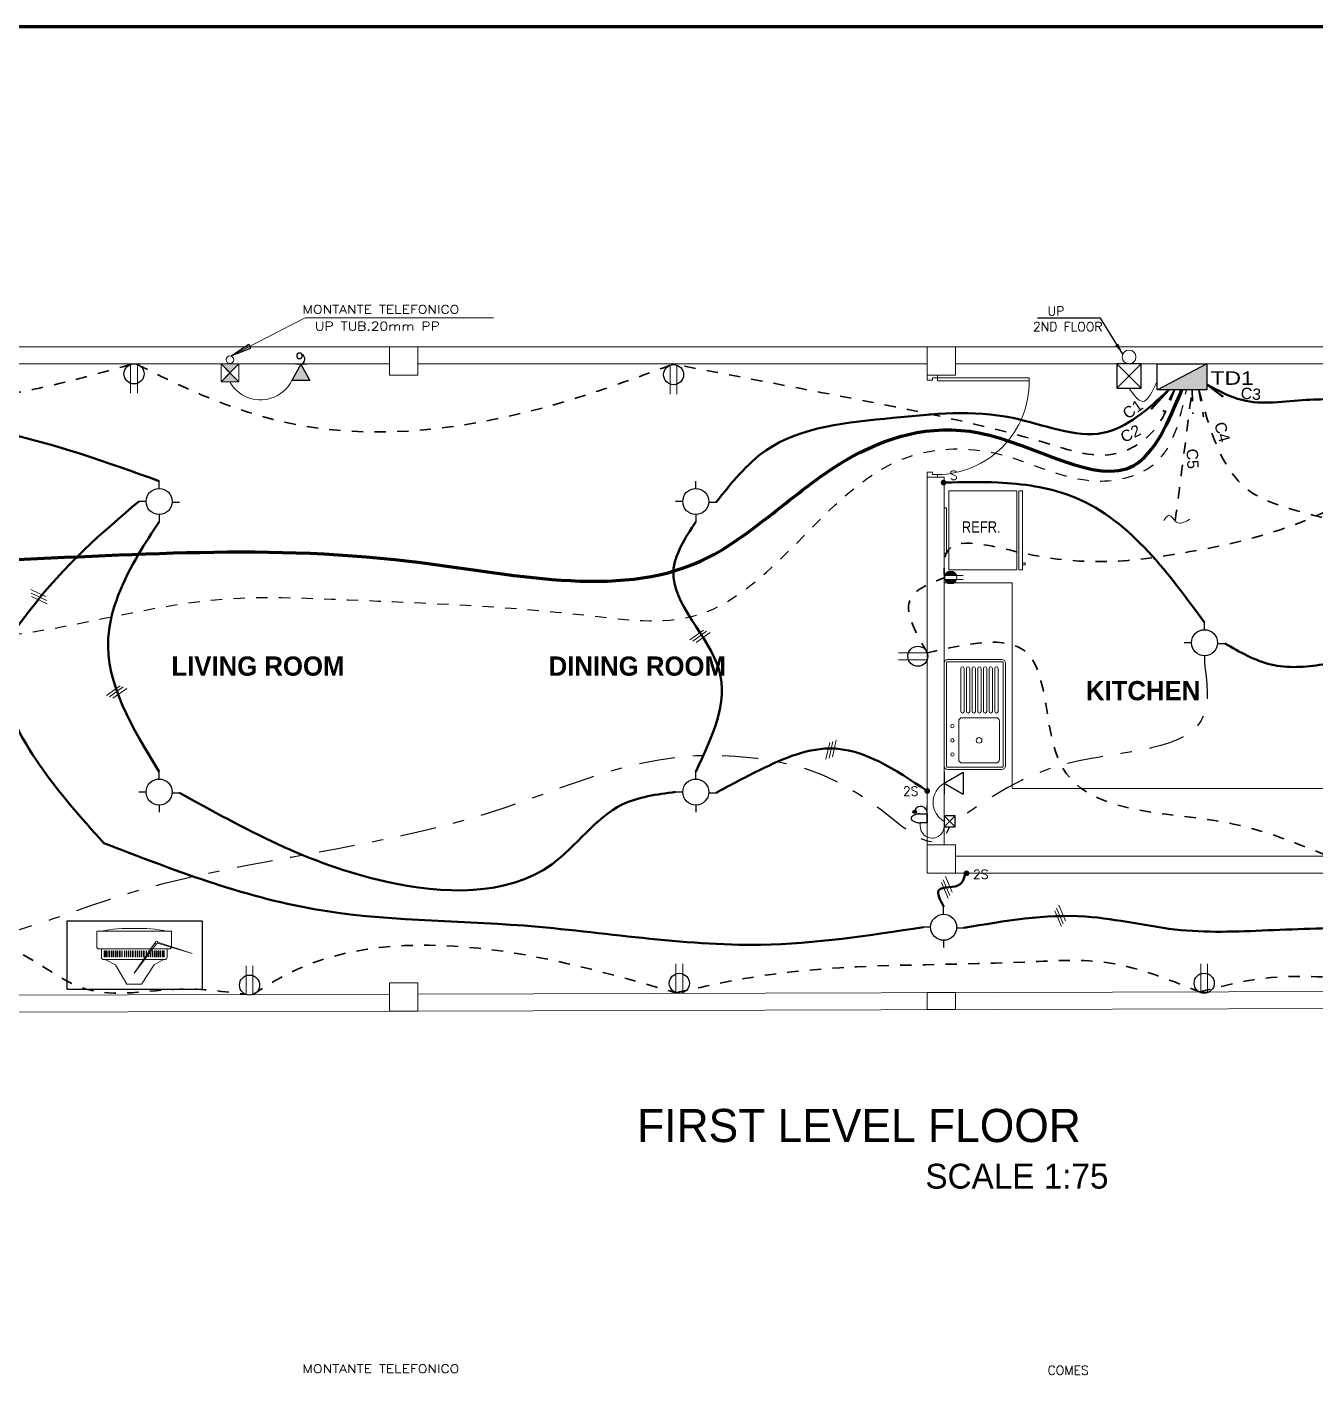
# Model space of a CAD drawing. Header units: millimetres. Extents: x 565 to 912, y 163 to 192.
# Drawn here: x 859.27 to 870.64, y 179.8 to 191.72 of the extents above; entities that cross this region are included whole.
import ezdxf
from ezdxf.enums import TextEntityAlignment as Align

# ---------------------------------------------------------------- set-up
doc = ezdxf.new("R2010")
doc.units = ezdxf.units.MM
doc.header["$LTSCALE"] = 0.0125
for name, pattern in [('DASHDOTX2', [50.8, 25.4, -12.7, 0, -12.7]), ('DASHED2', [9.525, 6.35, -3.175]), ('THERMA', [1.25, 0.625, -0.125, 0.125, -0.125, 0.125, -0.125])]:
    doc.linetypes.add(name, pattern=pattern)
for name, color, linetype in [('02', 2, 'Continuous'), ('04', 4, 'Continuous'), ('DEQUIPO', 3, 'Continuous'), ('ELECTRICAS', 3, 'Continuous'), ('LINEA-1', 1, 'Continuous'), ('SANITARIOS', 3, 'Continuous'), ('TEXTOS02', 2, 'Continuous'), ('TOMACORRIENTE', 3, 'DASHDOTX2')]:
    doc.layers.add(name, color=color, linetype=linetype)
for name, color, linetype, lineweight in [('06', 6, 'Continuous', 70), ('COLUMNAS', 162, 'Continuous', 40), ('COTAS', 9, 'Continuous', 9), ('EQUIPO', 2, 'Continuous', 15), ('equipo 0.2', 152, 'Continuous', 25), ('equipo 01', 30, 'Continuous', 9), ('luz', 20, 'Continuous', 50), ('MARKO', 186, 'Continuous', 80), ('MURO ALTO', 40, 'Continuous', 70), ('P2A', 4, 'DASHED2', 35), ('PLUMA5', 5, 'DASHED2', 30), ('proy', 254, 'Continuous', 0), ('TEXTURA', 210, 'Continuous', 5)]:
    doc.layers.add(name, color=color, linetype=linetype, lineweight=lineweight)
doc.styles.add('F-1', font='arial.ttf', dxfattribs={"height": 0.3})
doc.styles.add('NOMBRE-2', font='arial.ttf')
doc.styles.add('op', font='romab___.ttf')
doc.styles.add('ROMANS', font='romans.shx')
doc.styles.add('STYLE1', font='arial.ttf', dxfattribs={"height": 0.5})
doc.styles.add('TEXCHICO', font='ARIALN.TTF', dxfattribs={"height": 0.1})
doc.dimstyles.new('STYLE30', dxfattribs={"dimscale": 0, "dimtxt": 0.08, "dimasz": 0.1, "dimexe": 0.08, "dimexo": 0.08, "dimgap": 0.05, "dimtad": 1, "dimtih": 1, "dimtoh": 1, "dimzin": 0, "dimdsep": 46, "dimtxsty": 'Standard', "dimblk1": 'ARCHTICK', "dimcen": 0, "dimdle": 0.08, "dimclrd": 1, "dimclre": 1, "dimclrt": 3, "dimadec": 0, "dimazin": 0, "dimtfac": 0.5, "dimtofl": 0, "dimtmove": 0, "dimatfit": 3, "dimfxl": 0, "dimtolj": 1, "dimtzin": 0, "dimarcsym": 0})

# ---------------------------------------------------------------- blocks, each defined once
blk = doc.blocks.new('P1.0m')
at = {"layer": 'EQUIPO'}
blk.add_lwpolyline([(0.025, 0), (0.055, 0), (0.055, 0.9), (0.025, 0.9)], close=True, dxfattribs=at)
for points in [[(0, -0.1), (0.05, -0.1), (0.05, -0.05), (0.025, -0.05), (0.025, 0), (0, 0)], [(1, -0.1), (0.95, -0.1), (0.95, -0.05), (0.975, -0.05), (0.975, 0), (1, 0)]]:
    blk.add_lwpolyline(points, dxfattribs=at)
at = {"layer": 'EQUIPO', "color": 252}
blk.add_arc((0.065, -0.01), 0.91, 0.6296, 90.6296, dxfattribs=at)
blk = doc.blocks.new('P0.9m')
at = {"xscale": 0.9000092295639774, "yscale": 0.9000092295639774, "zscale": 0.9000092295639774}
blk.add_blockref('P1.0m', (-0.9, 0), dxfattribs=at)
blk = doc.blocks.new('REFRIGPL')
for p, q in [((0.04, -0.35), (0.04, 0.35)), ((0.04, 0.35), (0.64, 0.35)), ((0.64, 0.35), (0.64, -0.35)), ((0.66, 0.35), (0.66, -0.35)), ((0.66, 0.35), (0.69, 0.35)), ((0.69, 0.35), (0.69, -0.35)), ((0.64, -0.35), (0.04, -0.35)), ((0.66, -0.35), (0.69, -0.35))]:
    blk.add_line(p, q)
at = {"color": 9}
for p, q in [((0, -0.2), (0, 0.2)), ((0.02, 0.2), (0, 0.2)), ((0.02, -0.2), (0.02, 0.2)), ((0.02, -0.2), (0, -0.2))]:
    blk.add_line(p, q, dxfattribs=at)
blk.add_lwpolyline([(0.69, -0.287), (0.714, -0.287), (0.714, -0.305), (0.69, -0.305)], close=True, dxfattribs=at)
at = {"color": 9, "style": 'TEXCHICO'}
blk.add_text('REFR.', height=0.1, dxfattribs=at).set_placement((0.155, -0.02))
blk = doc.blocks.new('lav54x97')
at = {"color": 9}
for p, q in [((0.513, -0.146), (0.892, -0.146)), ((0.513, -0.176), (0.892, -0.176)), ((0.513, -0.196), (0.892, -0.196)), ((0.513, -0.226), (0.892, -0.226)), ((0.513, -0.246), (0.892, -0.246)), ((0.513, -0.276), (0.892, -0.276)), ((0.513, -0.296), (0.892, -0.296)), ((0.513, -0.326), (0.892, -0.326)), ((0.513, -0.346), (0.892, -0.346)), ((0.513, -0.376), (0.892, -0.376)), ((0.513, -0.396), (0.892, -0.396)), ((0.513, -0.426), (0.892, -0.426)), ((0.513, -0.446), (0.892, -0.446)), ((0.513, -0.476), (0.892, -0.476))]:
    blk.add_line(p, q, dxfattribs=at)
for points in [[(0, -0.51), (0, -0.03, -0.414214), (0.03, 0), (0.94, 0, -0.414214), (0.97, -0.03), (0.97, -0.51, -0.414214), (0.94, -0.54), (0.03, -0.54, -0.414214)], [(0.057, -0.458), (0.057, -0.158, -0.414214), (0.087, -0.128), (0.427, -0.128, -0.414214), (0.457, -0.158), (0.457, -0.458, -0.414214), (0.427, -0.488), (0.087, -0.488, -0.414214)]]:
    blk.add_lwpolyline(points, format="xyb", close=True)
blk.add_lwpolyline([(0.02, -0.51), (0.02, -0.03, -0.414214), (0.03, -0.02), (0.94, -0.02, -0.414214), (0.95, -0.03), (0.95, -0.51, -0.414214), (0.94, -0.52), (0.03, -0.52, -0.414214)], format="xyb", close=True, dxfattribs=at)
for centre, radius in [((0.132, -0.072), 0.015), ((0.257, -0.072), 0.015), ((0.382, -0.072), 0.015), ((0.257, -0.308), 0.025)]:
    blk.add_circle(centre, radius, dxfattribs=at)
for centre, start, end in [((0.513, -0.161), 90, 270), ((0.513, -0.211), 90, 270), ((0.892, -0.161), 270, 90), ((0.892, -0.211), 270, 90), ((0.513, -0.261), 90, 270), ((0.513, -0.311), 90, 270), ((0.513, -0.361), 90, 270), ((0.892, -0.261), 270, 90), ((0.892, -0.311), 270, 90), ((0.892, -0.361), 270, 90), ((0.513, -0.411), 90, 270), ((0.513, -0.461), 90, 270), ((0.892, -0.411), 270, 90), ((0.892, -0.461), 270, 90)]:
    blk.add_arc(centre, 0.015, start, end, dxfattribs=at)
blk = doc.blocks.new('Tv_p')
for p, q in [((-0.0504, 0), (-0.1365, -0.1317)), ((0, 0), (-0.0504, 0)), ((0, 0), (0.0504, 0)), ((0.0504, 0), (0.1286, -0.1317)), ((-0.1511, -0.2764), (0, -0.0757)), ((0, -0.0757), (-0.1425, -0.2842)), ((-0.2079, -0.1682), (0, -0.1682)), ((-0.1365, -0.1317), (-0.1988, -0.1682)), ((0.2079, -0.1682), (0, -0.1682)), ((0.1286, -0.1317), (0.1988, -0.1682)), ((-0.3949, -0.2102), (-0.158, -0.2791)), ((-0.1603, -0.2876), (-0.3949, -0.2102)), ((-0.2548, -0.2572), (-0.2548, -0.3616)), ((0, -0.2411), (-0.2387, -0.2411)), ((-0.224, -0.2411), (-0.224, -0.1844)), ((-0.2004, -0.1858), (-0.2043, -0.1858)), ((-0.2038, -0.1853), (-0.2038, -0.2276)), ((-0.2038, -0.2276), (-0.2004, -0.2276)), ((-0.2004, -0.2276), (-0.2004, -0.1858)), ((-0.1898, -0.1858), (-0.1937, -0.1858)), ((-0.1932, -0.1853), (-0.1932, -0.2276)), ((-0.1932, -0.2276), (-0.1898, -0.2276)), ((-0.1898, -0.2276), (-0.1898, -0.1858)), ((-0.177, -0.1858), (-0.1809, -0.1858)), ((-0.1803, -0.1853), (-0.1803, -0.2276)), ((-0.1803, -0.2276), (-0.177, -0.2276)), ((-0.177, -0.2276), (-0.177, -0.1858)), ((-0.1653, -0.1858), (-0.1692, -0.1858)), ((-0.1686, -0.1853), (-0.1686, -0.2276)), ((-0.1686, -0.2276), (-0.1653, -0.2276)), ((-0.1653, -0.2276), (-0.1653, -0.1858)), ((-0.1525, -0.1858), (-0.1564, -0.1858)), ((-0.1558, -0.1853), (-0.1558, -0.2276)), ((-0.1558, -0.2276), (-0.1525, -0.2276)), ((-0.1525, -0.2276), (-0.1525, -0.1858)), ((-0.1391, -0.1858), (-0.143, -0.1858)), ((-0.1424, -0.1853), (-0.1424, -0.2276)), ((-0.1424, -0.2276), (-0.1391, -0.2276)), ((-0.1391, -0.2276), (-0.1391, -0.1858)), ((-0.124, -0.1858), (-0.1279, -0.1858)), ((-0.1274, -0.1853), (-0.1274, -0.2276)), ((-0.1274, -0.2276), (-0.124, -0.2276)), ((-0.124, -0.2276), (-0.124, -0.1858)), ((-0.1106, -0.1858), (-0.1145, -0.1858)), ((-0.114, -0.1853), (-0.114, -0.2271)), ((-0.1106, -0.2226), (-0.1106, -0.1858)), ((-0.0967, -0.1858), (-0.1006, -0.1858)), ((-0.1, -0.1853), (-0.1, -0.2086)), ((-0.1, -0.222), (-0.1, -0.2276)), ((-0.1, -0.2276), (-0.0967, -0.2276)), ((-0.0967, -0.2041), (-0.0967, -0.1858)), ((-0.0967, -0.2276), (-0.0967, -0.2171)), ((-0.0829, -0.1858), (-0.085, -0.1858)), ((-0.0844, -0.1853), (-0.0844, -0.1878)), ((-0.0844, -0.1992), (-0.0844, -0.2276)), ((-0.0844, -0.2276), (-0.0811, -0.2276)), ((-0.0811, -0.2276), (-0.0811, -0.1943)), ((-0.0638, -0.1858), (-0.0677, -0.1858)), ((-0.0671, -0.1853), (-0.0671, -0.2276)), ((-0.0671, -0.2276), (-0.0638, -0.2276)), ((-0.0638, -0.2276), (-0.0638, -0.1858)), ((-0.0493, -0.1858), (-0.0532, -0.1858)), ((-0.0526, -0.1853), (-0.0526, -0.2276)), ((-0.0526, -0.2276), (-0.0493, -0.2276)), ((-0.0493, -0.2276), (-0.0493, -0.1858)), ((-0.0359, -0.1858), (-0.0398, -0.1858)), ((-0.0392, -0.1853), (-0.0392, -0.2276)), ((-0.0392, -0.2276), (-0.0359, -0.2276)), ((-0.0359, -0.2276), (-0.0359, -0.1858)), ((-0.0219, -0.1858), (-0.0258, -0.1858)), ((-0.0253, -0.1853), (-0.0253, -0.2276)), ((-0.0253, -0.2276), (-0.0219, -0.2276)), ((-0.0219, -0.2276), (-0.0219, -0.1858)), ((-0.0074, -0.1858), (-0.0113, -0.1858)), ((-0.0108, -0.1853), (-0.0108, -0.2276)), ((-0.0108, -0.2276), (-0.0074, -0.2276)), ((-0.0074, -0.2276), (-0.0074, -0.1858)), ((0, -0.2411), (0.2387, -0.2411)), ((0.0074, -0.2276), (0.0074, -0.1858)), ((0.0074, -0.1858), (0.0113, -0.1858)), ((0.0108, -0.2276), (0.0074, -0.2276)), ((0.0108, -0.1853), (0.0108, -0.2276)), ((0.0219, -0.1858), (0.0258, -0.1858)), ((0.0219, -0.2276), (0.0219, -0.1858)), ((0.0253, -0.2276), (0.0219, -0.2276)), ((0.0253, -0.1853), (0.0253, -0.2276)), ((0.0359, -0.1858), (0.0398, -0.1858)), ((0.0359, -0.2276), (0.0359, -0.1858)), ((0.0392, -0.2276), (0.0359, -0.2276)), ((0.0392, -0.1853), (0.0392, -0.2276)), ((0.0493, -0.1858), (0.0532, -0.1858)), ((0.0493, -0.2276), (0.0493, -0.1858)), ((0.0526, -0.2276), (0.0493, -0.2276)), ((0.0526, -0.1853), (0.0526, -0.2276)), ((0.0638, -0.1858), (0.0677, -0.1858)), ((0.0638, -0.2276), (0.0638, -0.1858)), ((0.0671, -0.2276), (0.0638, -0.2276)), ((0.0671, -0.1853), (0.0671, -0.2276)), ((0.0811, -0.1858), (0.085, -0.1858)), ((0.0811, -0.2276), (0.0811, -0.1858)), ((0.0844, -0.2276), (0.0811, -0.2276)), ((0.0844, -0.1853), (0.0844, -0.2276)), ((0.0967, -0.1858), (0.1006, -0.1858)), ((0.0967, -0.2276), (0.0967, -0.1858)), ((0.1, -0.2276), (0.0967, -0.2276)), ((0.1, -0.1853), (0.1, -0.2276)), ((0.1106, -0.1858), (0.1145, -0.1858)), ((0.1106, -0.2276), (0.1106, -0.1858)), ((0.114, -0.2276), (0.1106, -0.2276)), ((0.114, -0.1853), (0.114, -0.2276)), ((0.124, -0.1858), (0.1279, -0.1858)), ((0.124, -0.2276), (0.124, -0.1858)), ((0.1274, -0.2276), (0.124, -0.2276)), ((0.1274, -0.1853), (0.1274, -0.2276)), ((0.1391, -0.1858), (0.143, -0.1858)), ((0.1391, -0.2276), (0.1391, -0.1858)), ((0.1424, -0.2276), (0.1391, -0.2276)), ((0.1424, -0.1853), (0.1424, -0.2276)), ((0.1525, -0.1858), (0.1564, -0.1858)), ((0.1525, -0.2276), (0.1525, -0.1858)), ((0.1558, -0.2276), (0.1525, -0.2276)), ((0.1558, -0.1853), (0.1558, -0.2276)), ((0.1653, -0.1858), (0.1692, -0.1858)), ((0.1653, -0.2276), (0.1653, -0.1858)), ((0.1686, -0.2276), (0.1653, -0.2276)), ((0.1686, -0.1853), (0.1686, -0.2276)), ((0.177, -0.1858), (0.1809, -0.1858)), ((0.177, -0.2276), (0.177, -0.1858)), ((0.1803, -0.2276), (0.177, -0.2276)), ((0.1803, -0.1853), (0.1803, -0.2276)), ((0.1898, -0.1858), (0.1937, -0.1858)), ((0.1898, -0.2276), (0.1898, -0.1858)), ((0.1932, -0.2276), (0.1898, -0.2276)), ((0.1932, -0.1853), (0.1932, -0.2276)), ((0.2004, -0.2276), (0.2004, -0.1858)), ((0.2004, -0.1858), (0.2043, -0.1858)), ((0.2038, -0.2276), (0.2004, -0.2276)), ((0.2038, -0.1853), (0.2038, -0.2276)), ((0.224, -0.2411), (0.224, -0.1844)), ((0.2548, -0.2572), (0.2548, -0.3616)), ((-0.2548, -0.3616), (0, -0.3616)), ((0.2548, -0.3616), (0, -0.3616))]:
    blk.add_line(p, q)
blk.add_circle((-0.1515, -0.2855), 0.00907)
for centre, radius, start, end in [((-0.2079, -0.1844), 0.0162, 90, 180), ((0.2079, -0.1844), 0.0162, 360, 90), ((-0.2387, -0.2572), 0.0162, 90, 180), ((0.2387, -0.2572), 0.0162, 0, 90), ((-0.0305, 0.6351), 1.0156, 258.92452, 271.69745), ((0.0305, 0.6351), 1.0156, 268.30255, 281.07548)]:
    blk.add_arc(centre, radius, start, end)
blk = doc.blocks.new('tv')
at = {"layer": 'equipo 0.2'}
blk.add_lwpolyline([(-0.355, -0.759), (0.245, -0.759), (0.245, 0.441), (-0.355, 0.441)], close=True, dxfattribs=at)
at = {"layer": 'equipo 01', "xscale": 1.295999999999992, "yscale": 1.295999999999992, "zscale": 1.295999999999992, "rotation": 90}
blk.add_blockref('Tv_p', (-0.312, -0.155), dxfattribs=at)
blk = doc.blocks.new('_ARCHTICK')
at = {"color": 0, "linetype": 'ByBlock', "const_width": 0.15}
blk.add_lwpolyline([(-0.5, -0.5), (0.5, 0.5)], dxfattribs=at)
blk = doc.blocks.new('8')
at = {"layer": 'DEQUIPO', "color": 3, "linetype": 'Continuous'}
for p, q in [((0.108, 0.108), (-0.108, -0.108)), ((0.108, -0.108), (-0.108, 0.108))]:
    blk.add_line(p, q, dxfattribs=at)
blk.add_lwpolyline([(0.108, -0.108), (0.108, 0.108), (-0.108, 0.108), (-0.108, -0.108)], close=True, dxfattribs=at)
blk = doc.blocks.new('A$C1EEE34EB')
at = {"layer": 'TOMACORRIENTE', "linetype": 'ByBlock', "ltscale": 0.3}
for p, q in [((0, 0), (0.13, 0.13)), ((0, 0.13), (0.13, 0))]:
    blk.add_line(p, q, dxfattribs=at)
at = {"layer": 'TOMACORRIENTE', "linetype": 'ByBlock'}
blk.add_lwpolyline([(0, 0), (0.13, 0), (0.13, 0.13), (0, 0.13)], close=True, dxfattribs=at)
blk = doc.blocks.new('A$C68E1643D')
at = {"layer": 'ELECTRICAS', "linetype": 'Continuous', "ltscale": 0.15}
blk.add_hatch(color=3, dxfattribs=at).paths.add_polyline_path([(0.084, 0.111, 1), (0.114, 0.111, 1)])
at = {"layer": '02'}
blk.add_line((0, 0), (0.15, 0), dxfattribs=at)
at = {"layer": 'ELECTRICAS', "color": 3, "linetype": 'DASHED2', "ltscale": 0.2}
for p, q in [((0.001, 0), (0.001, 0.059)), ((0.081, 0), (0.001, 0)), ((0.081, 0.067), (0.081, 0))]:
    blk.add_line(p, q, dxfattribs=at)
at = {"layer": 'ELECTRICAS', "color": 3, "linetype": 'Continuous', "ltscale": 0.15}
blk.add_circle((0.099, 0.111), 0.015, dxfattribs=at)
at = {"layer": 'ELECTRICAS', "linetype": 'THERMA', "ltscale": 0.3}
for centre, radius, start, end in [((0.131, 0.059), 0.13, 145.0573, 180.4206), ((0.041, 0.123), 0.02, 33.7803, 146.2197), ((-0.049, 0.059), 0.13, 3.3068, 34.9427)]:
    blk.add_arc(centre, radius, start, end, dxfattribs=at)
at = {"layer": 'ELECTRICAS', "color": 3, "linetype": 'Continuous', "ltscale": 0.15}
blk.add_arc((0.088, 0.058), 0.0586, 262.7793, 64.0682, dxfattribs=at)
blk = doc.blocks.new('A$C0B1C6A80')
at = {"layer": 'TOMACORRIENTE', "linetype": 'ByBlock', "ltscale": 0.3}
for p, q in [((0, 0.065), (0.1125, 0.1299)), ((0, 0.1299), (0, 0)), ((0.1125, 0.1299), (0.1125, 0)), ((0, 0.065), (0.1125, 0))]:
    blk.add_line(p, q, dxfattribs=at)
blk = doc.blocks.new('A$C29A34F68')
at = {"layer": 'LINEA-1', "linetype": 'Continuous', "ltscale": 0.13}
blk.add_hatch(color=256, dxfattribs=at).paths.add_polyline_path([(0.187, 0.019), (0, 0.04), (0, 0.02), (0, 0)])
for p, q in [((0.187, 0.019), (0, 0.04)), ((0, 0.04), (0, 0.02)), ((0, 0), (0, 0.02)), ((0.187, 0.019), (0, 0))]:
    blk.add_line(p, q, dxfattribs=at)
blk = doc.blocks.new('A$C75043404')
at = {"layer": '04', "ltscale": 0.25}
blk.add_hatch(color=43, dxfattribs=at).paths.add_polyline_path([(0.1, 0.08), (0.242, 0), (0.242, 0.16)])
at = {"layer": '04', "color": 43, "ltscale": 0.25}
for p, q in [((0.1, 0.08), (0.242, 0.16)), ((0.1, 0.026), (0.1, 0.127)), ((0.242, 0), (0.242, 0.16)), ((0.1, 0.08), (0.242, 0))]:
    blk.add_line(p, q, dxfattribs=at)
at = {"layer": '04', "color": 43, "linetype": 'Continuous', "ltscale": 0.25}
blk.add_circle((0.025, 0.092), 0.0247, dxfattribs=at)
blk.add_arc((0.054, 0.101), 0.0533, 210.0477, 339.915, dxfattribs=at)
blk = doc.blocks.new('111')
at = {"layer": 'SANITARIOS', "lineweight": 13, "ltscale": 0.13}
for p, q in [((168.424, -40.009), (168.678, -40.009)), ((168.424, -40.069), (168.678, -40.069))]:
    blk.add_line(p, q, dxfattribs=at)
at = {"layer": 'SANITARIOS'}
blk.add_circle((168.507, -40.039), 0.0886, dxfattribs=at)
blk = doc.blocks.new('A$C66DD50C7')
at = {"layer": '02', "color": 4}
for p, q in [((0.179, 0.294), (0.179, 0.359)), ((0.064, 0.179), (0, 0.179)), ((0.294, 0.173), (0.359, 0.173)), ((0.179, 0.064), (0.179, 0))]:
    blk.add_line(p, q, dxfattribs=at)
blk.add_circle((0.179, 0.179), 0.115, dxfattribs=at)

msp = doc.modelspace()

# ---------------------------------------------------------------- hatches: boundary and pattern name
at = {"layer": 'ELECTRICAS', "ltscale": 0.15}
msp.add_hatch(color=256, dxfattribs=at).paths.add_polyline_path([(869.25165, 188.513), (869.68909, 188.513), (869.68909, 188.74212)])
at = {"layer": 'proy'}
h = msp.add_hatch(color=256, dxfattribs=at)
h.paths.add_polyline_path([(861.06037, 188.66356), (860.98175, 188.58507), (861.13907, 188.58507)])
h.paths.add_polyline_path([(861.06045, 188.66363), (861.13907, 188.74212), (860.98175, 188.74212)])
at = {"layer": 'proy', "linetype": 'ByBlock', "ltscale": 0.3}
h = msp.add_hatch(color=256, dxfattribs=at)
edge = h.paths.add_edge_path()
edge.add_ellipse((867.42526, 186.85512), major_axis=(-0.03977, 0.03977), ratio=1, start_angle=64.471221, end_angle=205.528779, ccw=False)
edge.add_line((867.37222, 186.83637), (867.47829, 186.83637))
edge = h.paths.add_edge_path()
edge.add_ellipse((867.42526, 186.85512), major_axis=(0.03977, 0.03977), ratio=1, start_angle=-25.528779, end_angle=115.528779, ccw=False)
edge.add_line((867.47829, 186.87387), (867.37222, 186.87387))

# ---------------------------------------------------------------- linework, layer by layer
at = {"layer": '06'}
msp.add_spline([(850.32062, 187.13823), (850.5691, 187.06037), (851.11738, 187.06037), (851.4183, 187.24144), (851.6652, 187.24144), (852.30391, 187.24144), (853.47256, 187.24144), (854.45816, 187.24144), (855.0691, 187.14212), (856.1824, 187.14212), (857.9691, 186.99985), (858.75905, 186.99985), (862.64005, 186.99985), (865.2167, 186.99985), (866.49034, 187.88498), (867.67496, 188.13314), (869.04263, 187.84387), (869.4691, 188.51238)], degree=3, dxfattribs=at)
at = {"layer": 'ELECTRICAS', "ltscale": 0.15}
msp.add_line((869.68909, 188.74212), (869.25165, 188.513), dxfattribs=at)
msp.add_lwpolyline([(869.24912, 188.51238), (869.24912, 188.74212), (869.68909, 188.74212), (869.68909, 188.51238)], close=True, dxfattribs=at)
at = {"layer": 'luz'}
for p, q in [((869.68909, 188.56152), (869.83411, 188.45125)), ((869.35279, 188.51238), (869.19548, 188.34095))]:
    msp.add_line(p, q, dxfattribs=at)
for points in [[(869.68909, 188.56152), (869.99952, 188.42336), (870.56639, 188.42336), (871.06884, 188.42336), (872.35717, 188.42336), (873.13017, 188.51985), (875.3982, 188.51985), (876.26138, 188.51985), (876.87334, 188.51985), (877.03438, 188.51985), (877.24052, 188.65598), (877.44968, 188.65956)], [(865.35455, 187.52077), (865.79498, 187.97781), (866.91463, 188.26468), (867.97534, 188.26468), (868.77087, 188.13228), (869.35279, 188.51238)], [(856.05141, 186.84118), (856.4287, 187.8777), (856.91206, 188.06497), (858.65514, 187.74801), (859.0061, 185.99971), (859.94527, 184.50953)], [(860.43545, 187.70665), (859.0383, 188.13668), (858.1089, 188.24149), (856.3366, 188.03958)], [(867.37538, 187.69406), (867.84241, 187.69406), (868.48487, 187.57772), (869.66847, 186.45892)], [(860.25604, 187.52724), (859.2848, 186.5555), (858.6343, 186.04603), (858.23242, 186.17429), (857.96771, 185.91531)], [(860.4346, 187.34783), (860.25352, 187.06159), (859.98575, 186.32058), (860.43545, 185.1399)], [(865.17439, 187.34783), (864.97689, 186.91101), (865.38044, 186.038), (865.17523, 185.1399)], [(869.84779, 186.27305), (870.25435, 186.08698), (870.7128, 186.08698), (871.86736, 186.49806)], [(865.35455, 184.95402), (865.69919, 185.13432), (866.35583, 185.34515), (867.2191, 184.96932)], [(860.61476, 184.95402), (862.43505, 184.16899), (863.90224, 184.32136), (864.52433, 184.8488), (864.99582, 184.96049)], [(859.94527, 184.50953), (861.80574, 183.9253), (863.65493, 183.77982), (865.75077, 183.61159), (867.18494, 183.76598)], [(867.36435, 183.94539), (867.32274, 184.09444), (867.51053, 184.14559), (867.5537, 184.24212)], [(867.54367, 183.75951), (868.61699, 183.85994), (869.4599, 183.74083), (870.27895, 183.74083), (871.12963, 183.76598)]]:
    msp.add_spline(points, degree=3, dxfattribs=at)
at = {"layer": 'MARKO'}
msp.add_lwpolyline([(848.14292, 191.71852), (848.14292, 163.21852), (911.73619, 163.21852), (911.73619, 191.71852)], close=True, dxfattribs=at)
at = {"layer": 'MURO ALTO'}
for p, q in [((867.2191, 184.24229), (867.2191, 184.24212)), ((867.4691, 184.24229), (867.4691, 184.24212))]:
    msp.add_line(p, q, dxfattribs=at)
at = {"layer": 'P2A'}
for p, q in [((869.40193, 188.51238), (869.30247, 188.31945)), ((869.558, 188.51238), (869.56482, 188.30136)), ((869.61871, 188.51238), (869.65997, 188.27518))]:
    msp.add_line(p, q, dxfattribs=at)
for points in [[(860.18313, 188.73709), (859.62597, 188.58661), (858.62119, 188.3973), (857.37667, 188.40324), (856.54409, 188.66302), (856.2447, 188.73908), (856.22519, 188.74212)], [(860.24313, 188.73709), (860.46798, 188.62521), (861.58651, 188.21819), (864.01314, 188.4075), (864.94873, 188.73019)], [(869.40193, 188.51238), (869.22228, 188.15685), (868.89356, 187.95074), (868.30875, 188.0309), (866.48166, 188.45131), (864.9691, 188.74212)], [(869.40973, 187.35478), (869.558, 188.51238)], [(869.61871, 188.51238), (870.04888, 187.63249), (871.0922, 187.23133), (871.54093, 186.75748)], [(867.37222, 186.83637), (867.3891, 187.07171), (868.0591, 187.07171), (869.47145, 187.07171), (870.65539, 187.39924), (871.42638, 187.54151), (871.5691, 187.35756)], [(867.2191, 186.18945), (867.07574, 186.67726), (867.3691, 186.85182)], [(870.74049, 184.40254), (869.86244, 184.68922), (868.40114, 185.19715), (868.09214, 186.19671), (867.2191, 186.18945)], [(854.37067, 184.39212), (855.04198, 183.87839), (856.67696, 183.36004), (859.18437, 183.54835), (859.7903, 183.21903), (860.61658, 183.21903), (861.20371, 183.17142)], [(861.26416, 183.17159), (861.56145, 183.34926), (863.25807, 183.58028), (864.9998, 183.18705)], [(864.9998, 183.18705), (865.69282, 183.32726), (868.12521, 183.45933), (868.76419, 183.45933), (869.62245, 183.1943)], [(869.62245, 183.1943), (870.20742, 183.31632), (871.02268, 183.31632), (872.37251, 183.31632), (873.10155, 183.20375)]]:
    msp.add_spline(points, degree=3, dxfattribs=at)
at = {"layer": 'PLUMA5'}
msp.add_spline([(855.54587, 186.22831), (855.79917, 186.33452), (856.17812, 186.33452), (857.6162, 186.33452), (858.97217, 186.33452), (860.92993, 186.65864), (862.10359, 186.65864), (864.21162, 186.52209), (865.18017, 186.52209), (865.92875, 187.02353), (867.09101, 187.93381), (867.82323, 187.95338), (868.75465, 187.70742), (869.21757, 187.85277), (869.50895, 188.51238)], degree=3, dxfattribs=at)
at = {"layer": 'proy'}
for p, q in [((861.72529, 189.14866), (861.07065, 188.81265)), ((863.38875, 189.14866), (861.72529, 189.14866)), ((860.98175, 188.74212), (860.98175, 188.58507)), ((861.13907, 188.74212), (860.98175, 188.58507)), ((861.13907, 188.58507), (860.98175, 188.74212)), ((860.98175, 188.74212), (861.06045, 188.66363)), ((861.13907, 188.74212), (860.98175, 188.74212)), ((861.13907, 188.74212), (860.98175, 188.74212)), ((860.98175, 188.74212), (861.06045, 188.66363)), ((861.06037, 188.66356), (860.98175, 188.58507)), ((861.13907, 188.58507), (861.06037, 188.66356)), ((861.06045, 188.66363), (861.13907, 188.74212)), ((861.06045, 188.66363), (861.13907, 188.74212)), ((861.13907, 188.74212), (861.13907, 188.58507)), ((860.98175, 188.58507), (861.13907, 188.58507)), ((860.98175, 188.58507), (861.13907, 188.58507)), ((859.30113, 186.74881), (859.43785, 186.68498)), ((867.3691, 186.80833), (867.9691, 186.80833)), ((867.9691, 186.80833), (867.9691, 184.99212)), ((859.30529, 186.71593), (859.44201, 186.65211)), ((859.30885, 186.68775), (859.44557, 186.62393)), ((865.2442, 186.39145), (865.12146, 186.3037)), ((865.27049, 186.38071), (865.14775, 186.29296)), ((865.30117, 186.36819), (865.17843, 186.28044)), ((860.09227, 185.89919), (859.96953, 185.81144)), ((860.11856, 185.88846), (859.99582, 185.80071)), ((860.14924, 185.87593), (860.0265, 185.78818)), ((866.3574, 185.39694), (866.3249, 185.2496)), ((866.38413, 185.40656), (866.35163, 185.25922)), ((866.41531, 185.41778), (866.38281, 185.27044)), ((870.9691, 184.99212), (867.9691, 184.99212)), ((867.34428, 184.16236), (867.40397, 184.02379)), ((867.36035, 184.18578), (867.42004, 184.0472)), ((867.3791, 184.2131), (867.43879, 184.07452)), ((868.34516, 183.91029), (868.40485, 183.77171)), ((868.36124, 183.9337), (868.42093, 183.79513)), ((868.37999, 183.96102), (868.43968, 183.82245))]:
    msp.add_line(p, q, dxfattribs=at)
at = {"layer": 'proy', "linetype": 'ByBlock', "ltscale": 0.3}
for p, q in [((867.37222, 186.87387), (867.53776, 186.87387)), ((867.37222, 186.83637), (867.53776, 186.83637))]:
    msp.add_line(p, q, dxfattribs=at)
at = {"layer": 'proy', "const_width": 0.025}
for points in [[(867.35038, 187.69406, 1), (867.37538, 187.69406, 1)], [(867.2066, 184.96932, 1), (867.2316, 184.96932, 1)], [(867.5537, 184.24212, 1), (867.5787, 184.24212, 1)]]:
    msp.add_lwpolyline(points, format="xyb", close=True, dxfattribs=at)
at = {"layer": 'proy'}
for centre, radius in [((861.06041, 188.77908), 0.03339), ((869.00177, 188.80304), 0.06092)]:
    msp.add_circle(centre, radius, dxfattribs=at)
at = {"layer": 'proy', "ltscale": 0.3}
msp.add_circle((867.42526, 186.85512), 0.05625, dxfattribs=at)
at = {"layer": 'proy'}
for centre, radius, start, end in [((861.33048, 188.73091), 0.30694, 208.368691, 287.54611), ((861.33048, 188.73091), 0.30694, 287.54611, 334.109133), ((867.46482, 184.86896), 0.19386, 119.587265, 240.412735), ((867.26317, 184.65908), 0.10619, 164.293674, 355.971736)]:
    msp.add_arc(centre, radius, start, end, dxfattribs=at)
for points in [[(869.0018, 188.52673), (869.11892, 188.41095), (869.24912, 188.5904)], [(869.30837, 187.35975), (869.35406, 187.40537), (869.42189, 187.34455), (869.53957, 187.37081)]]:
    msp.add_spline(points, degree=3, dxfattribs=at)
at = {"layer": 'TEXTURA'}
for p, q in [((850.4191, 188.89212), (871.4691, 188.89212)), ((857.9691, 188.74212), (862.4691, 188.74212)), ((862.7191, 188.74212), (867.2191, 188.74212)), ((867.4691, 188.74212), (871.4691, 188.74212)), ((867.2191, 187.74212), (867.3691, 187.74212)), ((867.2191, 187.74212), (867.2191, 184.49229)), ((867.3691, 187.74212), (867.3691, 184.49229)), ((867.4691, 184.39212), (871.4691, 184.39212)), ((867.2191, 184.24212), (871.4691, 184.24212)), ((857.9691, 183.16263), (862.4691, 183.17486)), ((862.7191, 183.17554), (886.0191, 183.23885)), ((862.7191, 183.02554), (886.0191, 183.08953)), ((857.9691, 183.01263), (862.4691, 183.02486))]:
    msp.add_line(p, q, dxfattribs=at)
for points in [[(862.4691, 188.64212), (862.7191, 188.64212), (862.7191, 188.89212), (862.4691, 188.89212)], [(867.2191, 188.64212), (867.4691, 188.64212), (867.4691, 188.89212), (867.2191, 188.89212)], [(867.2191, 184.49229), (867.4691, 184.49229), (867.4691, 184.24229), (867.2191, 184.24229)], [(862.4691, 183.02486), (862.7191, 183.02486), (862.7191, 183.27486), (862.4691, 183.27486)], [(867.2191, 183.03845), (867.4691, 183.03845), (867.46938, 183.18845), (867.21938, 183.18777)]]:
    msp.add_lwpolyline(points, close=True, dxfattribs=at)
at = {"layer": 'TOMACORRIENTE'}
msp.add_spline([(869.66762, 186.10011), (869.66716, 185.65166), (868.4718, 185.21589), (867.4666, 184.70037)], degree=3, dxfattribs=at)
msp.add_open_spline([(850.4191, 184.61712), (852.72934, 183.38314), (858.37862, 183.16375), (859.98541, 184.24217), (863.3887, 184.56793), (865.01333, 185.5376), (866.5959, 185.04025), (867.30528, 184.38547), (867.41785, 184.65162)], degree=3, knots=[11.84570553, 11.84570553, 11.84570553, 11.84570553, 12.57982719, 13.5809857, 14.55765876, 15.39093681, 15.60000872, 15.6940195, 15.6940195, 15.6940195, 15.6940195], dxfattribs=at)

# ---------------------------------------------------------------- block references
at = {"layer": 'COTAS'}
msp.add_blockref('A$C66DD50C7', (860.25604, 187.34783), dxfattribs=at)
at = {"layer": 'proy', "xscale": -1}
for name, p, rotation in [('A$C29A34F68', (861.24569, 188.88), 26.94350880078096), ('A$C75043404', (861.76688, 188.83845), 90)]:
    msp.add_blockref(name, p, dxfattribs=dict(at, rotation=rotation))
at = {"layer": 'proy'}
for name, p, rotation in [('111', (900.25224, 357.16101), 270), ('111', (905.01783, 357.15412), 270), ('8', (869.0018, 188.63443), 180), ('111', (1035.64303, 146.12034), 180), ('lav54x97', (867.3691, 185.1598), 90), ('A$C68E1643D', (867.2191, 184.68686), 90), ('111', (821.1946, 14.7475), 90), ('111', (824.9907, 14.76313), 90), ('111', (829.62633, 14.76449), 90)]:
    msp.add_blockref(name, p, dxfattribs=dict(at, rotation=rotation))
for name, p in [('A$C66DD50C7', (864.99582, 187.34783)), ('REFRIGPL', (867.3691, 187.27171)), ('A$C66DD50C7', (869.48906, 186.10011)), ('A$C66DD50C7', (860.25604, 184.78108)), ('A$C66DD50C7', (864.99582, 184.78108)), ('A$C66DD50C7', (867.18494, 183.58657))]:
    msp.add_blockref(name, p, dxfattribs=at)
at = {"layer": 'proy', "xscale": 1.5, "yscale": 1.5, "zscale": 1.5}
msp.add_blockref('A$C0B1C6A80', (867.3691, 184.94011), dxfattribs=at)
at = {"layer": 'proy', "xscale": 0.75, "yscale": 0.75, "zscale": 0.75, "rotation": 90.00000001717028}
msp.add_blockref('A$C1EEE34EB', (867.4666, 184.65162), dxfattribs=at)
at = {"layer": 'TEXTURA'}
for name, p, rotation in [('P0.9m', (867.30911, 187.74211), 270), ('tv', (860.05992, 183.57415), 90)]:
    msp.add_blockref(name, p, dxfattribs=dict(at, rotation=rotation))

# ---------------------------------------------------------------- texts
at = {"layer": 'COLUMNAS', "attachment_point": 1, "style": 'NOMBRE-2'}
for s, insert, char_height in [('{\\fVineta BT|b0|i0|c0|p82;FIRST LEVEL FLOOR}', (864.65712, 182.16074), 0.2929546), ('{\\fVineta BT|b0|i0|c0|p82;SCALE 1:75}', (867.20265, 181.67644), 0.219716)]:
    msp.add_mtext(s, dxfattribs=dict(at, insert=insert, char_height=char_height))
at = {"layer": 'COTAS', "color": 4, "ltscale": 0.2, "style": 'STYLE1'}
for s, rotation, p in [('C3', 355.298867, (870.07744, 188.47848)), ('C1', 35.163053, (869.0333, 188.34119)), ('C2', 26.502885, (869.01467, 188.12708)), ('C4', 285.521048, (869.82513, 188.14048)), ('C5', 272.943777, (869.56321, 187.90416))]:
    msp.add_text(s, height=0.1, rotation=rotation, dxfattribs=at).set_placement(p, align=Align.MIDDLE)
at = {"layer": 'ELECTRICAS', "color": 3, "ltscale": 0.25, "style": 'F-1', "width": 1.2}
msp.add_text('TD1', height=0.12, rotation=359.883304, dxfattribs=at).set_placement((869.72194, 188.55759))
at = {"layer": 'proy', "style": 'ROMANS', "width": 1.2}
for s, p in [('MONTANTE TELEFONICO', (861.70133, 189.18614)), ('UP TUB.20mm PP', (861.81065, 189.03803))]:
    msp.add_text(s, height=0.075, dxfattribs=at).set_placement(p)
at = {"layer": 'proy'}
for s, height, style, p in [('UP', 0.08, 'ROMANS', (868.28193, 189.16953)), ('2ND FLOOR', 0.08, 'ROMANS', (868.15329, 189.03122)), ('S', 0.08, 'ROMANS', (867.41843, 187.71877)), ('LIVING ROOM', 0.17, 'op', (860.54363, 185.98775)), ('DINING ROOM', 0.17, 'op', (863.87513, 185.98775)), ('KITCHEN', 0.17, 'op', (868.62018, 185.77081)), ('2S', 0.08, 'ROMANS', (867.0043, 184.92785)), ('2S', 0.08, 'ROMANS', (867.62336, 184.19305)), ('COMES', 0.08, 'ROMANS', (868.28193, 179.81167))]:
    msp.add_text(s, height=height, dxfattribs=dict(at, style=style)).set_placement(p)
at = {"layer": 'TEXTOS02', "color": 3, "linetype": 'Continuous', "style": 'ROMANS', "width": 1.2}
msp.add_text('MONTANTE TELEFONICO', height=0.075, dxfattribs=at).set_placement((861.70133, 179.82827))

# ---------------------------------------------------------------- leaders
at = {"layer": 'proy'}
msp.add_leader([(868.94626, 188.82814), (868.74795, 189.14518), (868.19302, 189.14518)], dimstyle='STYLE30', override={"dimscale": 1, "dimtad": 0}, dxfattribs=at)

doc.saveas('drawing.dxf')
